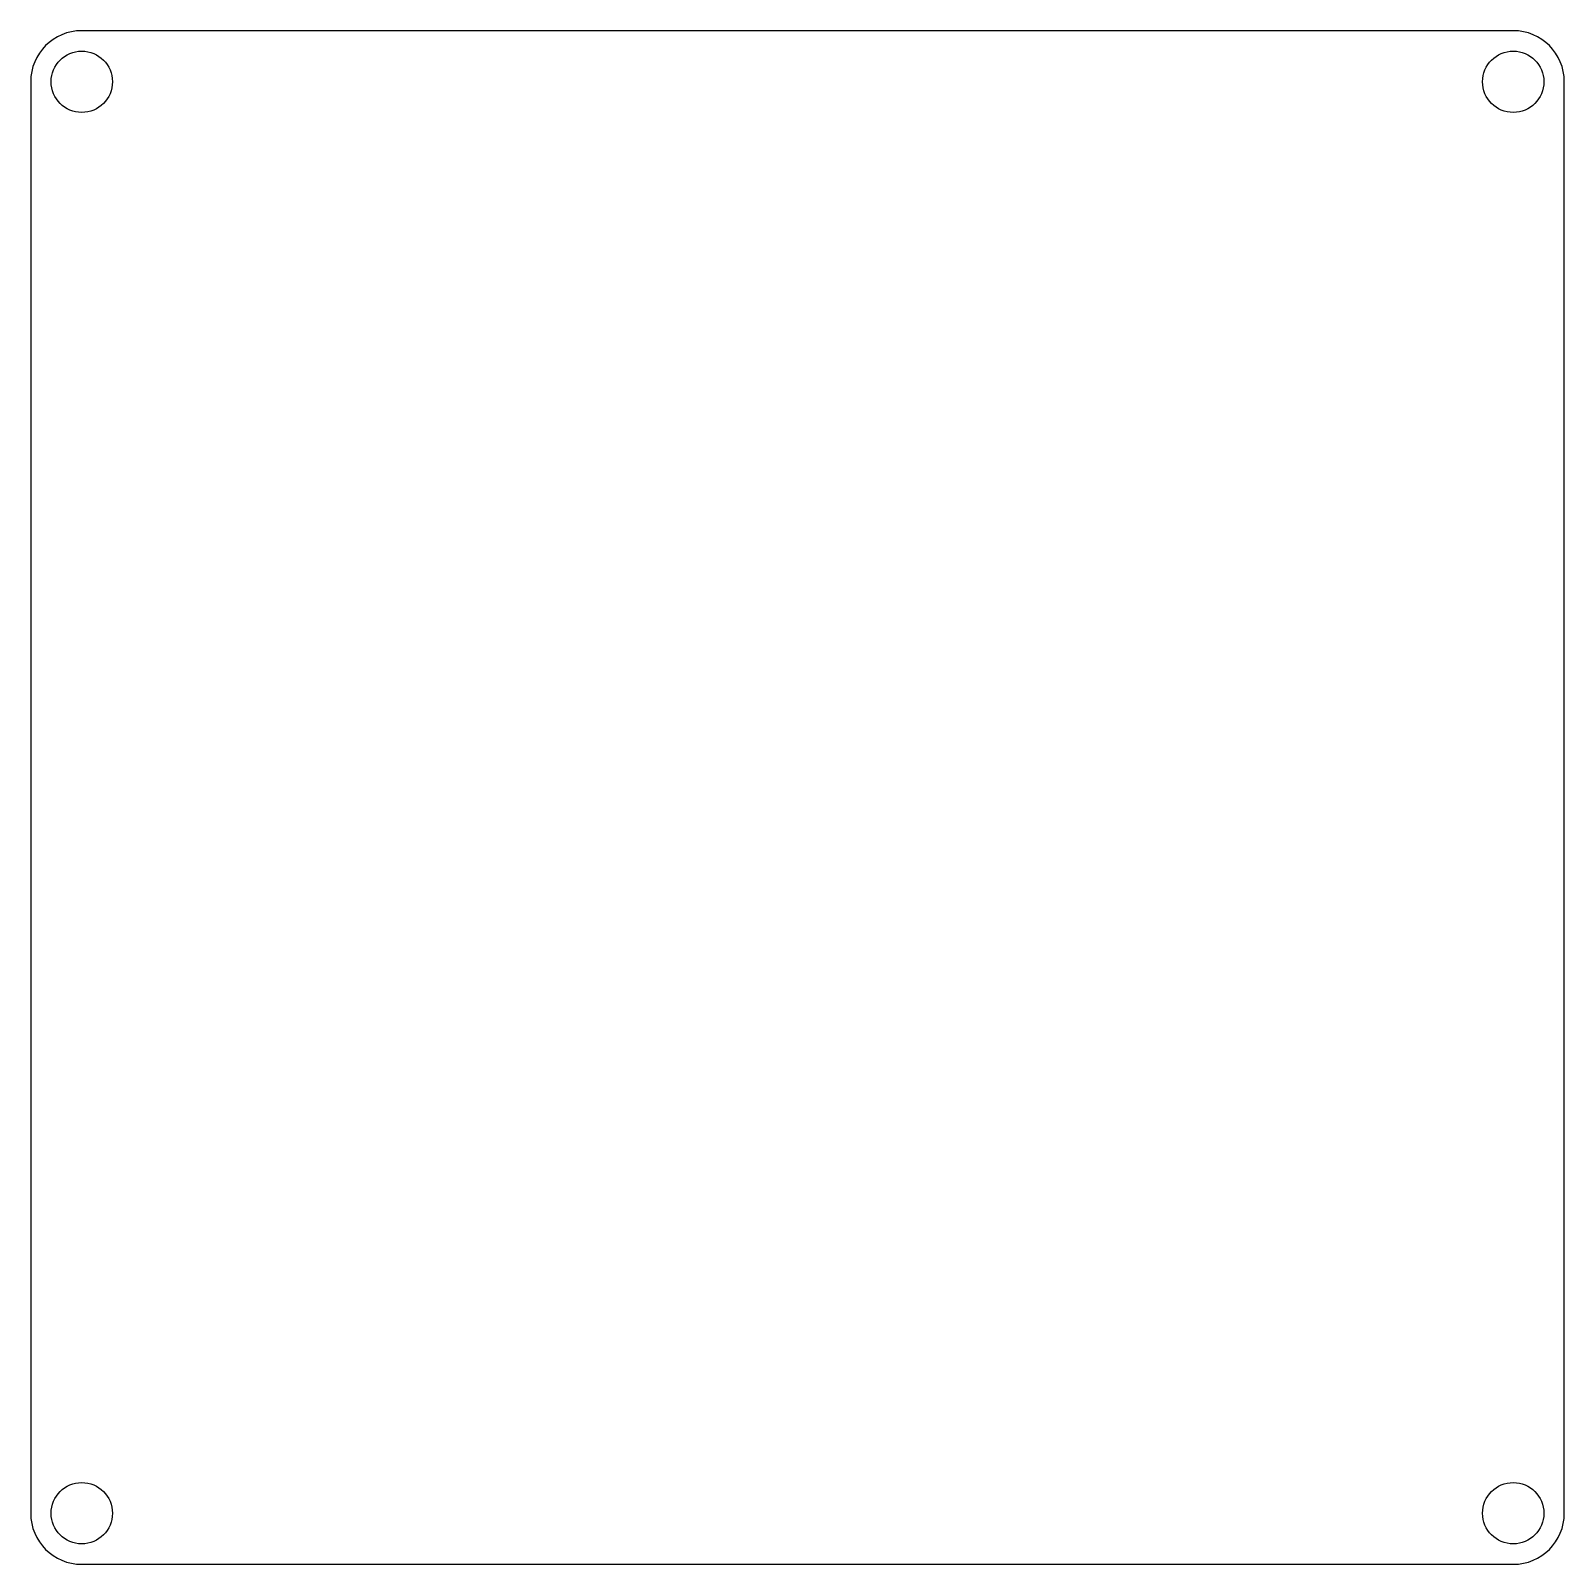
# Model space of a CAD drawing. Header units: millimetres. Extents: x 0 to 150, y 0 to 150.
import ezdxf

# ---------------------------------------------------------------- set-up
doc = ezdxf.new("R2010")
doc.units = ezdxf.units.MM
doc.layers.add('Sketch', color=7, linetype='CONTINUOUS')

msp = doc.modelspace()

# ---------------------------------------------------------------- linework, layer by layer
at = {"layer": 'Sketch'}
for p, q in [((145, 150), (5, 150)), ((0, 145), (0, 5)), ((150, 5), (150, 145)), ((5, 0), (145, 0))]:
    msp.add_line(p, q, dxfattribs=at)
for centre in [(5, 145), (145, 145), (5, 5), (145, 5)]:
    msp.add_circle(centre, 3, dxfattribs=at)
for centre, start, end in [((5, 145), 90, 180), ((145, 145), 0, 90), ((5, 5), 180, -90), ((145, 5), -90, 0)]:
    msp.add_arc(centre, 5, start, end, dxfattribs=at)

doc.saveas('drawing.dxf')
